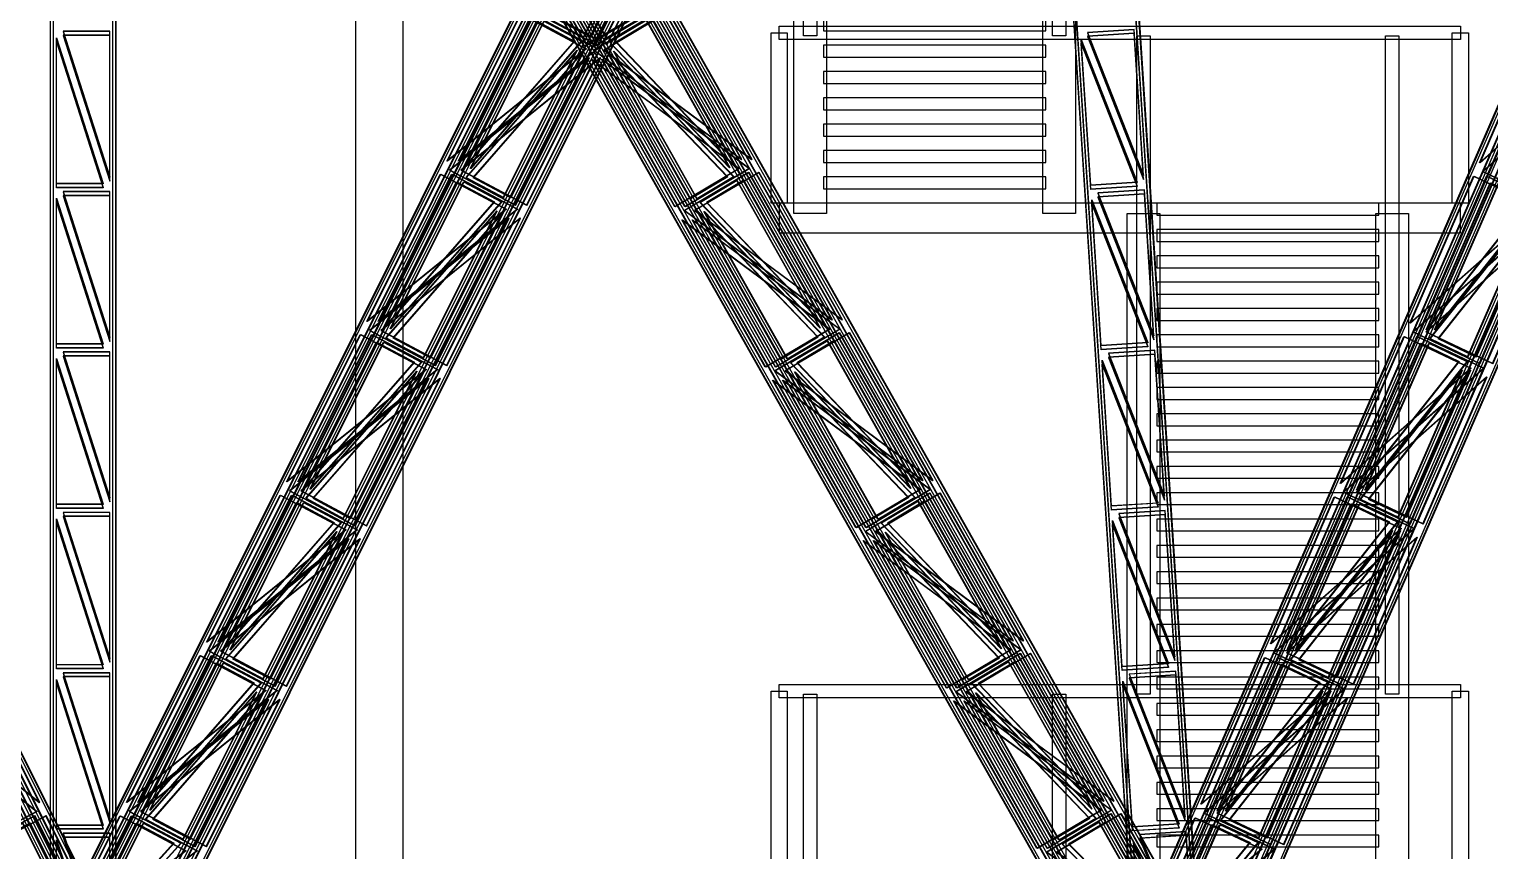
# Model space of a CAD drawing. Header units: millimetres. Extents: x -48000 to 1060615, y -2000 to 333000.
# Drawn here: x -364 to 9499, y 93951 to 99500 of the extents above; entities that cross this region are included whole.
import ezdxf

# ---------------------------------------------------------------- set-up
doc = ezdxf.new("R2010")
doc.units = ezdxf.units.MM
doc.layers.add('D-STR-CORE', color=7, linetype='Continuous', lineweight=25)
doc.layers.add('D-STR-STRC', color=7, linetype='Continuous', lineweight=25)

msp = doc.modelspace()

# ---------------------------------------------------------------- linework, layer by layer
at = {"layer": 'D-STR-CORE'}
for points in [[(1840, 18300), (2160, 18300), (2160, 224550), (1840, 224550)], [(1840, 18300), (2160, 18300), (2160, 224550), (1840, 224550)], [(4865, 99455), (4865, 103900.83), (4955, 103900.83), (4955, 99455)], [(6545, 99455), (6545, 103900.83), (6635, 103900.83), (6635, 99455)], [(4800, 98255), (4800, 102700.83), (5020, 102700.83), (5020, 98255)], [(6480, 98255), (6480, 102700.83), (6700, 102700.83), (6700, 98255)], [(4700, 99520), (9300, 99520), (9300, 99430), (4700, 99430)], [(5000, 99489.83), (6500, 99489.83), (6500, 99569.83), (5000, 99569.83)], [(4645, 98325), (4645, 99475), (4755, 99475), (4755, 98325)], [(7115, 95009.17), (7115, 99455), (7205, 99455), (7205, 95009.17)], [(8795, 95009.17), (8795, 99455), (8885, 99455), (8885, 95009.17)], [(9245, 98325), (9245, 99475), (9355, 99475), (9355, 98325)], [(5000, 99312), (6500, 99312), (6500, 99392), (5000, 99392)], [(5000, 99134.17), (6500, 99134.17), (6500, 99214.17), (5000, 99214.17)], [(5000, 98956.33), (6500, 98956.33), (6500, 99036.33), (5000, 99036.33)], [(5000, 98778.5), (6500, 98778.5), (6500, 98858.5), (5000, 98858.5)], [(5000, 98600.67), (6500, 98600.67), (6500, 98680.67), (5000, 98680.67)], [(5000, 98422.83), (6500, 98422.83), (6500, 98502.83), (5000, 98502.83)], [(4700, 98125), (9300, 98125), (9300, 98325), (4700, 98325)], [(7050, 93809.17), (7050, 98255), (7270, 98255), (7270, 93809.17)], [(7250, 98245), (8750, 98245), (8750, 98325), (7250, 98325)], [(8730, 93809.17), (8730, 98255), (8950, 98255), (8950, 93809.17)], [(7250, 98067.17), (8750, 98067.17), (8750, 98147.17), (7250, 98147.17)], [(7250, 97889.33), (8750, 97889.33), (8750, 97969.33), (7250, 97969.33)], [(7250, 97711.5), (8750, 97711.5), (8750, 97791.5), (7250, 97791.5)], [(7250, 97533.67), (8750, 97533.67), (8750, 97613.67), (7250, 97613.67)], [(7250, 97355.83), (8750, 97355.83), (8750, 97435.83), (7250, 97435.83)], [(7250, 97178), (8750, 97178), (8750, 97258), (7250, 97258)], [(7250, 97000.17), (8750, 97000.17), (8750, 97080.17), (7250, 97080.17)], [(7250, 96822.33), (8750, 96822.33), (8750, 96902.33), (7250, 96902.33)], [(7250, 96644.5), (8750, 96644.5), (8750, 96724.5), (7250, 96724.5)], [(7250, 96466.67), (8750, 96466.67), (8750, 96546.67), (7250, 96546.67)], [(7250, 96288.83), (8750, 96288.83), (8750, 96368.83), (7250, 96368.83)], [(7250, 96111), (8750, 96111), (8750, 96191), (7250, 96191)], [(7250, 95933.17), (8750, 95933.17), (8750, 96013.17), (7250, 96013.17)], [(7250, 95755.33), (8750, 95755.33), (8750, 95835.33), (7250, 95835.33)], [(7250, 95577.5), (8750, 95577.5), (8750, 95657.5), (7250, 95657.5)], [(7250, 95399.67), (8750, 95399.67), (8750, 95479.67), (7250, 95479.67)], [(7250, 95221.83), (8750, 95221.83), (8750, 95301.83), (7250, 95301.83)], [(7250, 95044), (8750, 95044), (8750, 95124), (7250, 95124)], [(4645, 93879.17), (4645, 95029.17), (4755, 95029.17), (4755, 93879.17)], [(4700, 95074.17), (9300, 95074.17), (9300, 94984.17), (4700, 94984.17)], [(4865, 90563.33), (4865, 95009.17), (4955, 95009.17), (4955, 90563.33)], [(6545, 90563.33), (6545, 95009.17), (6635, 95009.17), (6635, 90563.33)], [(9245, 93879.17), (9245, 95029.17), (9355, 95029.17), (9355, 93879.17)], [(7250, 94866.17), (8750, 94866.17), (8750, 94946.17), (7250, 94946.17)], [(7250, 94688.33), (8750, 94688.33), (8750, 94768.33), (7250, 94768.33)], [(7250, 94510.5), (8750, 94510.5), (8750, 94590.5), (7250, 94590.5)], [(7250, 94332.67), (8750, 94332.67), (8750, 94412.67), (7250, 94412.67)], [(7250, 94154.83), (8750, 94154.83), (8750, 94234.83), (7250, 94234.83)], [(7250, 93977), (8750, 93977), (8750, 94057), (7250, 94057)]]:
    msp.add_lwpolyline(points, close=True, dxfattribs=at)
at = {"layer": 'D-STR-STRC'}
for points in [[(234.84, 93146.75), (-315.52, 92853.25), (-6807.48, 105853.25), (-6257.12, 106146.75)], [(238.87, 93146.75), (-311.49, 92853.25), (-6803.45, 105853.25), (-6253.09, 106146.75)], [(311.49, 93146.75), (-238.87, 92853.25), (-6730.84, 105853.25), (-6180.48, 106146.75)], [(315.52, 93146.75), (-234.84, 92853.25), (-6726.8, 105853.25), (-6176.44, 106146.75)], [(-315.52, 93146.75), (234.84, 92853.25), (6726.8, 105853.25), (6176.44, 106146.75)], [(-311.49, 93146.75), (238.87, 92853.25), (6730.84, 105853.25), (6180.48, 106146.75)], [(7571.56, 93160.39), (7031.91, 92839.61), (-305.77, 105839.61), (233.89, 106160.39)], [(7575.15, 93160.39), (7035.5, 92839.61), (-302.17, 105839.61), (237.48, 106160.39)], [(-238.87, 93146.75), (311.49, 92853.25), (6803.45, 105853.25), (6253.09, 106146.75)], [(7639.85, 93160.39), (7100.19, 92839.61), (-237.48, 105839.61), (302.17, 106160.39)], [(-234.84, 93146.75), (315.52, 92853.25), (6807.48, 105853.25), (6257.12, 106146.75)], [(7643.44, 93160.39), (7103.79, 92839.61), (-233.89, 105839.61), (305.77, 106160.39)], [(7012.57, 93132.14), (7570.95, 92867.86), (13217.2, 105867.86), (12658.82, 106132.14)], [(7017.17, 93132.14), (7575.54, 92867.86), (13221.79, 105867.86), (12663.42, 106132.14)], [(7099.81, 93132.14), (7658.18, 92867.86), (13304.43, 105867.86), (12746.06, 106132.14)], [(7104.4, 93132.14), (7662.77, 92867.86), (13309.02, 105867.86), (12750.65, 106132.14)], [(154.11, 93096.3), (-207.06, 92903.7), (-6699.02, 105903.7), (-6337.85, 106096.3)], [(158.15, 93096.3), (-203.03, 92903.7), (-6694.99, 105903.7), (-6333.81, 106096.3)], [(203.03, 93096.3), (-158.15, 92903.7), (-6650.11, 105903.7), (-6288.94, 106096.3)], [(207.06, 93096.3), (-154.11, 92903.7), (-6646.08, 105903.7), (-6284.9, 106096.3)], [(-207.06, 93096.3), (154.11, 92903.7), (6646.08, 105903.7), (6284.9, 106096.3)], [(-203.03, 93096.3), (158.15, 92903.7), (6650.11, 105903.7), (6288.94, 106096.3)], [(7491.16, 93105.26), (7137.02, 92894.74), (-200.66, 105894.74), (153.49, 106105.26)], [(7494.76, 93105.26), (7140.61, 92894.74), (-197.06, 105894.74), (157.08, 106105.26)], [(-158.15, 93096.3), (203.03, 92903.7), (6694.99, 105903.7), (6333.81, 106096.3)], [(7534.74, 93105.26), (7180.59, 92894.74), (-157.08, 105894.74), (197.06, 106105.26)], [(-154.11, 93096.3), (207.06, 92903.7), (6699.02, 105903.7), (6337.85, 106096.3)], [(7538.33, 93105.26), (7184.19, 92894.74), (-153.49, 105894.74), (200.66, 106105.26)], [(7557.22, 93028.24), (7118.13, 93000.15), (6272.42, 106000.15), (6711.51, 106028.24)], [(7557.22, 93028.24), (7118.13, 93000.15), (6272.42, 106000.15), (6711.51, 106028.24)], [(7124.33, 93086.72), (7490.76, 92913.28), (13137.01, 105913.28), (12770.58, 106086.72)], [(7128.92, 93086.72), (7495.35, 92913.28), (13141.6, 105913.28), (12775.17, 106086.72)], [(7180, 93086.72), (7546.43, 92913.28), (13192.68, 105913.28), (12826.25, 106086.72)], [(7184.59, 93086.72), (7551.02, 92913.28), (13197.27, 105913.28), (12830.84, 106086.72)], [(220, 93014.19), (-220, 93014.19), (-220, 106014.19), (220, 106014.19)], [(220, 93014.19), (-220, 93014.19), (-220, 106014.19), (220, 106014.19)], [(220, 93012.13), (-220, 93012.13), (-220, 106012.13), (220, 106012.13)], [(220, 93012.13), (-220, 93012.13), (-220, 106012.13), (220, 106012.13)], [(220, 92987.87), (-220, 92987.87), (-220, 105987.87), (220, 105987.87)], [(220, 92987.87), (-220, 92987.87), (-220, 105987.87), (220, 105987.87)], [(220, 92985.81), (-220, 92985.81), (-220, 105985.81), (220, 105985.81)], [(220, 92985.81), (-220, 92985.81), (-220, 105985.81), (220, 105985.81)], [(7557.22, 93026.17), (7118.13, 92998.08), (6272.42, 105998.08), (6711.51, 106026.17)], [(7557.22, 93026.17), (7118.13, 92998.08), (6272.42, 105998.08), (6711.51, 106026.17)], [(7557.22, 93001.92), (7118.13, 92973.83), (6272.42, 105973.83), (6711.51, 106001.92)], [(7557.22, 93001.92), (7118.13, 92973.83), (6272.42, 105973.83), (6711.51, 106001.92)], [(7557.22, 92999.85), (7118.13, 92971.76), (6272.42, 105971.76), (6711.51, 105999.85)], [(7557.22, 92999.85), (7118.13, 92971.76), (6272.42, 105971.76), (6711.51, 105999.85)], [(3737.22, 99586.45), (3488.48, 99438.59), (2925.84, 100435.39)], [(3740.82, 99586.45), (3492.07, 99438.59), (2929.44, 100435.39)], [(3780.8, 99586.45), (3532.05, 99438.59), (2969.42, 100435.39)], [(3784.39, 99586.45), (3535.65, 99438.59), (2973.01, 100435.39)], [(3124.22, 99581.76), (3377.9, 99446.48), (3874.52, 100440.95)], [(3128.25, 99581.76), (3381.94, 99446.48), (3878.56, 100440.95)], [(3173.13, 99581.76), (3426.81, 99446.48), (3923.43, 100440.95)], [(3177.17, 99581.76), (3430.85, 99446.48), (3927.47, 100440.95)], [(3817.62, 99641.58), (3383.37, 99383.45), (2820.74, 100380.25)], [(3821.21, 99641.58), (3386.96, 99383.45), (2824.33, 100380.25)], [(3885.9, 99641.58), (3451.65, 99383.45), (2889.02, 100380.25)], [(3889.5, 99641.58), (3455.25, 99383.45), (2892.62, 100380.25)], [(3015.76, 99632.21), (3458.63, 99396.03), (3955.25, 100390.5)], [(3019.79, 99632.21), (3462.66, 99396.03), (3959.28, 100390.5)], [(3092.4, 99632.21), (3535.27, 99396.03), (4031.89, 100390.5)], [(3096.44, 99632.21), (3539.31, 99396.03), (4035.93, 100390.5)], [(4445.06, 98619.75), (3882.43, 99616.55), (3448.18, 99358.42)], [(4448.65, 98619.75), (3886.02, 99616.55), (3451.77, 99358.42)], [(4513.34, 98619.75), (3950.71, 99616.55), (3516.46, 99358.42)], [(4516.94, 98619.75), (3954.31, 99616.55), (3520.06, 99358.42)], [(2456.03, 98609.5), (2952.65, 99603.97), (3395.52, 99367.79)], [(2460.07, 98609.5), (2956.69, 99603.97), (3399.56, 99367.79)], [(2532.68, 98609.5), (3029.3, 99603.97), (3472.17, 99367.79)], [(2536.71, 98609.5), (3033.33, 99603.97), (3476.2, 99367.79)], [(2564.5, 98559.05), (3061.11, 99553.52), (3314.8, 99418.24)], [(2568.53, 98559.05), (3065.15, 99553.52), (3318.83, 99418.24)], [(2613.41, 98559.05), (3110.03, 99553.52), (3363.71, 99418.24)], [(2617.44, 98559.05), (3114.06, 99553.52), (3367.74, 99418.24)], [(4364.66, 98564.61), (3802.03, 99561.41), (3553.28, 99413.55)], [(4368.25, 98564.61), (3805.62, 99561.41), (3556.88, 99413.55)], [(4408.24, 98564.61), (3845.6, 99561.41), (3596.86, 99413.55)], [(4411.83, 98564.61), (3849.2, 99561.41), (3600.45, 99413.55)], [(9428.76, 98598.32), (9859.72, 99590.58), (10309.03, 99377.91)], [(9433.35, 98598.32), (9864.31, 99590.58), (10313.63, 99377.91)], [(135, 98458.13), (-180, 98458.13), (-180, 99442.3)], [(135, 98458.13), (-180, 98458.13), (-180, 99442.3)], [(135, 98456.06), (-180, 98456.06), (-180, 99440.23)], [(135, 98456.06), (-180, 98456.06), (-180, 99440.23)], [(180, 98502.75), (180, 99486.92), (-135, 99486.92)], [(180, 98502.75), (180, 99486.92), (-135, 99486.92)], [(180, 98500.69), (180, 99484.86), (-135, 99484.86)], [(180, 98500.69), (180, 99484.86), (-135, 99484.86)], [(180, 98476.43), (180, 99460.6), (-135, 99460.6)], [(180, 98476.43), (180, 99460.6), (-135, 99460.6)], [(180, 98474.37), (180, 99458.54), (-135, 99458.54)], [(180, 98474.37), (180, 99458.54), (-135, 99458.54)], [(7118.24, 98466.69), (6803.9, 98446.58), (6739.86, 99430.96)], [(7118.24, 98466.69), (6803.9, 98446.58), (6739.86, 99430.96)], [(7118.24, 98464.63), (6803.9, 98444.52), (6739.86, 99428.89)], [(7118.24, 98464.63), (6803.9, 98444.52), (6739.86, 99428.89)], [(7160.25, 98514.1), (7096.22, 99498.47), (6781.87, 99478.36)], [(7160.25, 98514.1), (7096.22, 99498.47), (6781.87, 99478.36)], [(7160.25, 98512.03), (7096.22, 99496.41), (6781.87, 99476.3)], [(7160.25, 98512.03), (7096.22, 99496.41), (6781.87, 99476.3)], [(7160.25, 98487.77), (7096.22, 99472.15), (6781.87, 99452.04)], [(7160.25, 98487.77), (7096.22, 99472.15), (6781.87, 99452.04)], [(7160.25, 98485.71), (7096.22, 99470.09), (6781.87, 99449.98)], [(7160.25, 98485.71), (7096.22, 99470.09), (6781.87, 99449.98)], [(135, 98431.81), (-180, 98431.81), (-180, 99415.98)], [(135, 98431.81), (-180, 98431.81), (-180, 99415.98)], [(135, 98429.74), (-180, 98429.74), (-180, 99413.91)], [(135, 98429.74), (-180, 98429.74), (-180, 99413.91)], [(2583.22, 98498.43), (2836.9, 98363.14), (3333.52, 99357.61)], [(2587.26, 98498.43), (2840.94, 98363.14), (3337.56, 99357.61)], [(2632.13, 98498.43), (2885.82, 98363.14), (3382.44, 99357.61)], [(2636.17, 98498.43), (2889.85, 98363.14), (3386.47, 99357.61)], [(4348.69, 98503.12), (4099.95, 98355.25), (3537.32, 99352.06)], [(4352.29, 98503.12), (4103.54, 98355.25), (3540.91, 99352.06)], [(4392.27, 98503.12), (4143.53, 98355.25), (3580.89, 99352.06)], [(4395.86, 98503.12), (4147.12, 98355.25), (3584.49, 99352.06)], [(7118.24, 98440.37), (6803.9, 98420.26), (6739.86, 99404.64)], [(7118.24, 98440.37), (6803.9, 98420.26), (6739.86, 99404.64)], [(7118.24, 98438.31), (6803.9, 98418.2), (6739.86, 99402.57)], [(7118.24, 98438.31), (6803.9, 98418.2), (6739.86, 99402.57)], [(2474.76, 98548.87), (2917.63, 98312.7), (3414.25, 99307.17)], [(2478.8, 98548.87), (2921.67, 98312.7), (3418.28, 99307.17)], [(2551.41, 98548.87), (2994.28, 98312.7), (3490.9, 99307.17)], [(2555.44, 98548.87), (2998.31, 98312.7), (3494.93, 99307.17)], [(4429.09, 98558.25), (3994.84, 98300.12), (3432.21, 99296.92)], [(4432.69, 98558.25), (3998.44, 98300.12), (3435.8, 99296.92)], [(4497.38, 98558.25), (4063.13, 98300.12), (3500.5, 99296.92)], [(4500.97, 98558.25), (4066.72, 98300.12), (3504.09, 99296.92)], [(9450.22, 98538.75), (9899.53, 98326.09), (10330.49, 99318.35)], [(9454.81, 98538.75), (9904.12, 98326.09), (10335.09, 99318.35)], [(5056.53, 97536.41), (4493.9, 98533.21), (4059.65, 98275.08)], [(5060.12, 97536.41), (4497.49, 98533.21), (4063.24, 98275.08)], [(5124.82, 97536.41), (4562.18, 98533.21), (4127.93, 98275.08)], [(5128.41, 97536.41), (4565.78, 98533.21), (4131.53, 98275.08)], [(1915.04, 97526.17), (2411.66, 98520.63), (2854.53, 98284.46)], [(1919.07, 97526.17), (2415.69, 98520.63), (2858.56, 98284.46)], [(1991.68, 97526.17), (2488.3, 98520.63), (2931.17, 98284.46)], [(1995.72, 97526.17), (2492.34, 98520.63), (2935.21, 98284.46)], [(2023.5, 97475.72), (2520.12, 98470.19), (2773.8, 98334.91)], [(2027.53, 97475.72), (2524.15, 98470.19), (2777.83, 98334.91)], [(2072.41, 97475.72), (2569.03, 98470.19), (2822.71, 98334.91)], [(2076.44, 97475.72), (2573.06, 98470.19), (2826.75, 98334.91)], [(4976.13, 97481.28), (4413.5, 98478.08), (4164.76, 98330.22)], [(4979.73, 97481.28), (4417.09, 98478.08), (4168.35, 98330.22)], [(5019.71, 97481.28), (4457.08, 98478.08), (4208.33, 98330.22)], [(5023.3, 97481.28), (4460.67, 98478.08), (4211.93, 98330.22)], [(8958.23, 97514.99), (9389.2, 98507.24), (9838.51, 98294.58)], [(8962.83, 97514.99), (9393.79, 98507.24), (9843.1, 98294.58)], [(9045.47, 97514.99), (9476.44, 98507.24), (9925.75, 98294.58)], [(9050.06, 97514.99), (9481.03, 98507.24), (9930.34, 98294.58)], [(9069.99, 97469.56), (9500.95, 98461.82), (9758.33, 98340)], [(9074.58, 97469.56), (9505.54, 98461.82), (9762.92, 98340)], [(9125.66, 97469.56), (9556.62, 98461.82), (9814, 98340)], [(9130.25, 97469.56), (9561.21, 98461.82), (9818.59, 98340)], [(135, 97374.8), (-180, 97374.8), (-180, 98358.97)], [(135, 97374.8), (-180, 97374.8), (-180, 98358.97)], [(135, 97372.73), (-180, 97372.73), (-180, 98356.9)], [(135, 97372.73), (-180, 97372.73), (-180, 98356.9)], [(180, 97419.42), (180, 98403.59), (-135, 98403.59)], [(180, 97419.42), (180, 98403.59), (-135, 98403.59)], [(180, 97417.36), (180, 98401.52), (-135, 98401.52)], [(180, 97417.36), (180, 98401.52), (-135, 98401.52)], [(180, 97393.1), (180, 98377.27), (-135, 98377.27)], [(180, 97393.1), (180, 98377.27), (-135, 98377.27)], [(180, 97391.03), (180, 98375.2), (-135, 98375.2)], [(180, 97391.03), (180, 98375.2), (-135, 98375.2)], [(7188.72, 97383.36), (6874.37, 97363.25), (6810.34, 98347.62)], [(7188.72, 97383.36), (6874.37, 97363.25), (6810.34, 98347.62)], [(7188.72, 97381.29), (6874.37, 97361.18), (6810.34, 98345.56)], [(7188.72, 97381.29), (6874.37, 97361.18), (6810.34, 98345.56)], [(7230.73, 97430.76), (7166.69, 98415.14), (6852.34, 98395.03)], [(7230.73, 97430.76), (7166.69, 98415.14), (6852.34, 98395.03)], [(7230.73, 97428.7), (7166.69, 98413.07), (6852.34, 98392.96)], [(7230.73, 97428.7), (7166.69, 98413.07), (6852.34, 98392.96)], [(7230.73, 97404.44), (7166.69, 98388.82), (6852.34, 98368.71)], [(7230.73, 97404.44), (7166.69, 98388.82), (6852.34, 98368.71)], [(7230.73, 97402.38), (7166.69, 98386.75), (6852.34, 98366.64)], [(7230.73, 97402.38), (7166.69, 98386.75), (6852.34, 98366.64)], [(135, 97348.48), (-180, 97348.48), (-180, 98332.64)], [(135, 97348.48), (-180, 97348.48), (-180, 98332.64)], [(135, 97346.41), (-180, 97346.41), (-180, 98330.58)], [(135, 97346.41), (-180, 97346.41), (-180, 98330.58)], [(2042.23, 97415.09), (2295.91, 97279.81), (2792.53, 98274.28)], [(2046.26, 97415.09), (2299.94, 97279.81), (2796.56, 98274.28)], [(2091.14, 97415.09), (2344.82, 97279.81), (2841.44, 98274.28)], [(2095.17, 97415.09), (2348.85, 97279.81), (2845.47, 98274.28)], [(4960.17, 97419.78), (4711.42, 97271.92), (4148.79, 98268.72)], [(4963.76, 97419.78), (4715.02, 97271.92), (4152.38, 98268.72)], [(5003.74, 97419.78), (4755, 97271.92), (4192.37, 98268.72)], [(5007.34, 97419.78), (4758.59, 97271.92), (4195.96, 98268.72)], [(7188.72, 97357.04), (6874.37, 97336.93), (6810.34, 98321.3)], [(7188.72, 97357.04), (6874.37, 97336.93), (6810.34, 98321.3)], [(7188.72, 97354.97), (6874.37, 97334.86), (6810.34, 98319.24)], [(7188.72, 97354.97), (6874.37, 97334.86), (6810.34, 98319.24)], [(8979.69, 97455.42), (9429.01, 97242.76), (9859.97, 98235.01)], [(8984.29, 97455.42), (9433.6, 97242.76), (9864.56, 98235.01)], [(9066.93, 97455.42), (9516.25, 97242.76), (9947.21, 98235.01)], [(9071.52, 97455.42), (9520.84, 97242.76), (9951.8, 98235.01)], [(9091.45, 97410), (9348.82, 97288.18), (9779.79, 98280.44)], [(9096.04, 97410), (9353.41, 97288.18), (9784.38, 98280.44)], [(9147.12, 97410), (9404.49, 97288.18), (9835.46, 98280.44)], [(9151.71, 97410), (9409.08, 97288.18), (9840.05, 98280.44)], [(1933.77, 97465.54), (2376.63, 97229.37), (2873.25, 98223.83)], [(1937.8, 97465.54), (2380.67, 97229.37), (2877.29, 98223.83)], [(2010.41, 97465.54), (2453.28, 97229.37), (2949.9, 98223.83)], [(2014.45, 97465.54), (2457.31, 97229.37), (2953.93, 98223.83)], [(5040.57, 97474.92), (4606.31, 97216.79), (4043.68, 98213.59)], [(5044.16, 97474.92), (4609.91, 97216.79), (4047.28, 98213.59)], [(5108.85, 97474.92), (4674.6, 97216.79), (4111.97, 98213.59)], [(5112.44, 97474.92), (4678.19, 97216.79), (4115.56, 98213.59)], [(5668, 96453.08), (5105.37, 97449.88), (4671.12, 97191.75)], [(5671.6, 96453.08), (5108.97, 97449.88), (4674.72, 97191.75)], [(5736.29, 96453.08), (5173.66, 97449.88), (4739.41, 97191.75)], [(5739.88, 96453.08), (5177.25, 97449.88), (4743, 97191.75)], [(1374.04, 96442.83), (1870.66, 97437.3), (2313.53, 97201.13)], [(1378.08, 96442.83), (1874.69, 97437.3), (2317.56, 97201.13)], [(1450.69, 96442.83), (1947.31, 97437.3), (2390.18, 97201.13)], [(1454.72, 96442.83), (1951.34, 97437.3), (2394.21, 97201.13)], [(1482.5, 96392.39), (1979.12, 97386.86), (2232.8, 97251.57)], [(1486.54, 96392.39), (1983.15, 97386.86), (2236.84, 97251.57)], [(1531.41, 96392.39), (2028.03, 97386.86), (2281.72, 97251.57)], [(1535.45, 96392.39), (2032.07, 97386.86), (2285.75, 97251.57)], [(5587.61, 96397.94), (5024.97, 97394.75), (4776.23, 97246.88)], [(5591.2, 96397.94), (5028.57, 97394.75), (4779.82, 97246.88)], [(5631.18, 96397.94), (5068.55, 97394.75), (4819.81, 97246.88)], [(5634.78, 96397.94), (5072.14, 97394.75), (4823.4, 97246.88)], [(8487.71, 96431.65), (8918.68, 97423.91), (9367.99, 97211.25)], [(8492.31, 96431.65), (8923.27, 97423.91), (9372.58, 97211.25)], [(8574.95, 96431.65), (9005.92, 97423.91), (9455.23, 97211.25)], [(8579.54, 96431.65), (9010.51, 97423.91), (9459.82, 97211.25)], [(8599.47, 96386.23), (9030.43, 97378.49), (9287.81, 97256.67)], [(8604.06, 96386.23), (9035.02, 97378.49), (9292.4, 97256.67)], [(8655.14, 96386.23), (9086.1, 97378.49), (9343.48, 97256.67)], [(8659.73, 96386.23), (9090.69, 97378.49), (9348.07, 97256.67)], [(135, 96291.46), (-180, 96291.46), (-180, 97275.63)], [(135, 96291.46), (-180, 96291.46), (-180, 97275.63)], [(135, 96289.4), (-180, 96289.4), (-180, 97273.57)], [(135, 96289.4), (-180, 96289.4), (-180, 97273.57)], [(135, 96265.14), (-180, 96265.14), (-180, 97249.31)], [(135, 96265.14), (-180, 96265.14), (-180, 97249.31)], [(180, 96336.09), (180, 97320.26), (-135, 97320.26)], [(180, 96336.09), (180, 97320.26), (-135, 97320.26)], [(180, 96334.02), (180, 97318.19), (-135, 97318.19)], [(180, 96334.02), (180, 97318.19), (-135, 97318.19)], [(180, 96309.77), (180, 97293.94), (-135, 97293.94)], [(180, 96309.77), (180, 97293.94), (-135, 97293.94)], [(180, 96307.7), (180, 97291.87), (-135, 97291.87)], [(180, 96307.7), (180, 97291.87), (-135, 97291.87)], [(7259.2, 96300.02), (6944.85, 96279.91), (6880.81, 97264.29)], [(7259.2, 96300.02), (6944.85, 96279.91), (6880.81, 97264.29)], [(7259.2, 96297.96), (6944.85, 96277.85), (6880.81, 97262.23)], [(7259.2, 96297.96), (6944.85, 96277.85), (6880.81, 97262.23)], [(7301.21, 96347.43), (7237.17, 97331.8), (6922.82, 97311.69)], [(7301.21, 96347.43), (7237.17, 97331.8), (6922.82, 97311.69)], [(7301.21, 96345.36), (7237.17, 97329.74), (6922.82, 97309.63)], [(7301.21, 96345.36), (7237.17, 97329.74), (6922.82, 97309.63)], [(7301.21, 96321.11), (7237.17, 97305.48), (6922.82, 97285.37)], [(7301.21, 96321.11), (7237.17, 97305.48), (6922.82, 97285.37)], [(7301.21, 96319.04), (7237.17, 97303.42), (6922.82, 97283.31)], [(7301.21, 96319.04), (7237.17, 97303.42), (6922.82, 97283.31)], [(135, 96263.08), (-180, 96263.08), (-180, 97247.25)], [(135, 96263.08), (-180, 96263.08), (-180, 97247.25)], [(1501.23, 96331.76), (1754.91, 96196.48), (2251.53, 97190.95)], [(1505.26, 96331.76), (1758.95, 96196.48), (2255.56, 97190.95)], [(1550.14, 96331.76), (1803.82, 96196.48), (2300.44, 97190.95)], [(1554.17, 96331.76), (1807.86, 96196.48), (2304.48, 97190.95)], [(5571.64, 96336.45), (5322.89, 96188.59), (4760.26, 97185.39)], [(5575.23, 96336.45), (5326.49, 96188.59), (4763.86, 97185.39)], [(5615.22, 96336.45), (5366.47, 96188.59), (4803.84, 97185.39)], [(5618.81, 96336.45), (5370.06, 96188.59), (4807.43, 97185.39)], [(7259.2, 96273.7), (6944.85, 96253.59), (6880.81, 97237.97)], [(7259.2, 96273.7), (6944.85, 96253.59), (6880.81, 97237.97)], [(7259.2, 96271.64), (6944.85, 96251.53), (6880.81, 97235.9)], [(7259.2, 96271.64), (6944.85, 96251.53), (6880.81, 97235.9)], [(8509.17, 96372.09), (8958.49, 96159.42), (9389.45, 97151.68)], [(8513.77, 96372.09), (8963.08, 96159.42), (9394.04, 97151.68)], [(8596.41, 96372.09), (9045.73, 96159.42), (9476.69, 97151.68)], [(8601, 96372.09), (9050.32, 96159.42), (9481.28, 97151.68)], [(8620.93, 96326.66), (8878.3, 96204.85), (9309.26, 97197.1)], [(8625.52, 96326.66), (8882.89, 96204.85), (9313.86, 97197.1)], [(8676.6, 96326.66), (8933.97, 96204.85), (9364.94, 97197.1)], [(8681.19, 96326.66), (8938.56, 96204.85), (9369.53, 97197.1)], [(1392.77, 96382.21), (1835.64, 96146.03), (2332.26, 97140.5)], [(1396.8, 96382.21), (1839.67, 96146.03), (2336.29, 97140.5)], [(1469.41, 96382.21), (1912.28, 96146.03), (2408.9, 97140.5)], [(1473.45, 96382.21), (1916.32, 96146.03), (2412.94, 97140.5)], [(5652.04, 96391.58), (5217.79, 96133.45), (4655.16, 97130.25)], [(5655.63, 96391.58), (5221.38, 96133.45), (4658.75, 97130.25)], [(5720.32, 96391.58), (5286.07, 96133.45), (4723.44, 97130.25)], [(5723.92, 96391.58), (5289.67, 96133.45), (4727.04, 97130.25)], [(6279.48, 95369.75), (5716.85, 96366.55), (5282.59, 96108.42)], [(6283.07, 95369.75), (5720.44, 96366.55), (5286.19, 96108.42)], [(6347.76, 95369.75), (5785.13, 96366.55), (5350.88, 96108.42)], [(6351.36, 95369.75), (5788.72, 96366.55), (5354.47, 96108.42)], [(833.04, 95359.5), (1329.66, 96353.97), (1772.53, 96117.79)], [(837.08, 95359.5), (1333.7, 96353.97), (1776.57, 96117.79)], [(909.69, 95359.5), (1406.31, 96353.97), (1849.18, 96117.79)], [(913.72, 95359.5), (1410.34, 96353.97), (1853.21, 96117.79)], [(941.5, 95309.05), (1438.12, 96303.52), (1691.81, 96168.24)], [(945.54, 95309.05), (1442.16, 96303.52), (1695.84, 96168.24)], [(990.42, 95309.05), (1487.04, 96303.52), (1740.72, 96168.24)], [(994.45, 95309.05), (1491.07, 96303.52), (1744.75, 96168.24)], [(6199.08, 95314.61), (5636.45, 96311.41), (5387.7, 96163.55)], [(6202.67, 95314.61), (5640.04, 96311.41), (5391.3, 96163.55)], [(6242.65, 95314.61), (5680.02, 96311.41), (5431.28, 96163.55)], [(6246.25, 95314.61), (5683.62, 96311.41), (5434.87, 96163.55)], [(8017.19, 95348.32), (8448.16, 96340.58), (8897.47, 96127.91)], [(8021.78, 95348.32), (8452.75, 96340.58), (8902.06, 96127.91)], [(8104.43, 95348.32), (8535.39, 96340.58), (8984.71, 96127.91)], [(8109.02, 95348.32), (8539.99, 96340.58), (8989.3, 96127.91)], [(8128.95, 95302.9), (8559.91, 96295.15), (8817.28, 96173.34)], [(8133.54, 95302.9), (8564.5, 96295.15), (8821.88, 96173.34)], [(8184.62, 95302.9), (8615.58, 96295.15), (8872.96, 96173.34)], [(8189.21, 95302.9), (8620.17, 96295.15), (8877.55, 96173.34)], [(135, 95208.13), (-180, 95208.13), (-180, 96192.3)], [(135, 95208.13), (-180, 95208.13), (-180, 96192.3)], [(135, 95206.06), (-180, 95206.06), (-180, 96190.23)], [(135, 95206.06), (-180, 95206.06), (-180, 96190.23)], [(135, 95181.81), (-180, 95181.81), (-180, 96165.98)], [(135, 95181.81), (-180, 95181.81), (-180, 96165.98)], [(135, 95179.74), (-180, 95179.74), (-180, 96163.91)], [(135, 95179.74), (-180, 95179.74), (-180, 96163.91)], [(180, 95252.75), (180, 96236.92), (-135, 96236.92)], [(180, 95252.75), (180, 96236.92), (-135, 96236.92)], [(180, 95250.69), (180, 96234.86), (-135, 96234.86)], [(180, 95250.69), (180, 96234.86), (-135, 96234.86)], [(180, 95226.43), (180, 96210.6), (-135, 96210.6)], [(180, 95226.43), (180, 96210.6), (-135, 96210.6)], [(180, 95224.37), (180, 96208.54), (-135, 96208.54)], [(180, 95224.37), (180, 96208.54), (-135, 96208.54)], [(7329.67, 95216.69), (7015.33, 95196.58), (6951.29, 96180.96)], [(7329.67, 95216.69), (7015.33, 95196.58), (6951.29, 96180.96)], [(7329.67, 95214.63), (7015.33, 95194.52), (6951.29, 96178.89)], [(7329.67, 95214.63), (7015.33, 95194.52), (6951.29, 96178.89)], [(7371.68, 95264.1), (7307.64, 96248.47), (6993.3, 96228.36)], [(7371.68, 95264.1), (7307.64, 96248.47), (6993.3, 96228.36)], [(7371.68, 95262.03), (7307.64, 96246.41), (6993.3, 96226.3)], [(7371.68, 95262.03), (7307.64, 96246.41), (6993.3, 96226.3)], [(7371.68, 95237.77), (7307.64, 96222.15), (6993.3, 96202.04)], [(7371.68, 95237.77), (7307.64, 96222.15), (6993.3, 96202.04)], [(7371.68, 95235.71), (7307.64, 96220.09), (6993.3, 96199.98)], [(7371.68, 95235.71), (7307.64, 96220.09), (6993.3, 96199.98)], [(960.23, 95248.43), (1213.91, 95113.14), (1710.53, 96107.61)], [(964.27, 95248.43), (1217.95, 95113.14), (1714.57, 96107.61)], [(1009.14, 95248.43), (1262.83, 95113.14), (1759.45, 96107.61)], [(1013.18, 95248.43), (1266.86, 95113.14), (1763.48, 96107.61)], [(6183.11, 95253.12), (5934.37, 95105.25), (5371.74, 96102.06)], [(6186.71, 95253.12), (5937.96, 95105.25), (5375.33, 96102.06)], [(6226.69, 95253.12), (5977.94, 95105.25), (5415.31, 96102.06)], [(6230.28, 95253.12), (5981.54, 95105.25), (5418.91, 96102.06)], [(7329.67, 95190.37), (7015.33, 95170.26), (6951.29, 96154.64)], [(7329.67, 95190.37), (7015.33, 95170.26), (6951.29, 96154.64)], [(7329.67, 95188.31), (7015.33, 95168.2), (6951.29, 96152.57)], [(7329.67, 95188.31), (7015.33, 95168.2), (6951.29, 96152.57)], [(8038.65, 95288.75), (8487.97, 95076.09), (8918.93, 96068.35)], [(8043.24, 95288.75), (8492.56, 95076.09), (8923.52, 96068.35)], [(8125.89, 95288.75), (8575.2, 95076.09), (9006.17, 96068.35)], [(8130.48, 95288.75), (8579.8, 95076.09), (9010.76, 96068.35)], [(8150.41, 95243.33), (8407.78, 95121.51), (8838.74, 96113.77)], [(8155, 95243.33), (8412.37, 95121.51), (8843.34, 96113.77)], [(8206.08, 95243.33), (8463.45, 95121.51), (8894.42, 96113.77)], [(8210.67, 95243.33), (8468.04, 95121.51), (8899.01, 96113.77)], [(851.77, 95298.87), (1294.64, 95062.7), (1791.26, 96057.17)], [(855.81, 95298.87), (1298.67, 95062.7), (1795.29, 96057.17)], [(928.42, 95298.87), (1371.29, 95062.7), (1867.91, 96057.17)], [(932.45, 95298.87), (1375.32, 95062.7), (1871.94, 96057.17)], [(6263.51, 95308.25), (5829.26, 95050.12), (5266.63, 96046.92)], [(6267.1, 95308.25), (5832.85, 95050.12), (5270.22, 96046.92)], [(6331.8, 95308.25), (5897.55, 95050.12), (5334.91, 96046.92)], [(6335.39, 95308.25), (5901.14, 95050.12), (5338.51, 96046.92)], [(6890.95, 94286.41), (6328.32, 95283.21), (5894.07, 95025.08)], [(6894.54, 94286.41), (6331.91, 95283.21), (5897.66, 95025.08)], [(6959.23, 94286.41), (6396.6, 95283.21), (5962.35, 95025.08)], [(6962.83, 94286.41), (6400.2, 95283.21), (5965.95, 95025.08)], [(-296.08, 94276.17), (-792.7, 95270.63), (-1235.57, 95034.46)], [(-292.05, 94276.17), (-788.67, 95270.63), (-1231.54, 95034.46)], [(292.05, 94276.17), (788.67, 95270.63), (1231.54, 95034.46)], [(296.08, 94276.17), (792.7, 95270.63), (1235.57, 95034.46)], [(368.69, 94276.17), (865.31, 95270.63), (1308.18, 95034.46)], [(372.73, 94276.17), (869.35, 95270.63), (1312.22, 95034.46)], [(400.51, 94225.72), (897.13, 95220.19), (1150.81, 95084.91)], [(404.54, 94225.72), (901.16, 95220.19), (1154.84, 95084.91)], [(449.42, 94225.72), (946.04, 95220.19), (1199.72, 95084.91)], [(453.45, 94225.72), (950.07, 95220.19), (1203.76, 95084.91)], [(6810.55, 94231.28), (6247.92, 95228.08), (5999.17, 95080.22)], [(6814.14, 94231.28), (6251.51, 95228.08), (6002.77, 95080.22)], [(6854.13, 94231.28), (6291.5, 95228.08), (6042.75, 95080.22)], [(6857.72, 94231.28), (6295.09, 95228.08), (6046.34, 95080.22)], [(7546.67, 94264.99), (7977.64, 95257.24), (8426.95, 95044.58)], [(7551.26, 94264.99), (7982.23, 95257.24), (8431.54, 95044.58)], [(7633.91, 94264.99), (8064.87, 95257.24), (8514.19, 95044.58)], [(7638.5, 94264.99), (8069.47, 95257.24), (8518.78, 95044.58)], [(7658.43, 94219.56), (8089.39, 95211.82), (8346.76, 95090)], [(7663.02, 94219.56), (8093.98, 95211.82), (8351.35, 95090)], [(7714.1, 94219.56), (8145.06, 95211.82), (8402.43, 95090)], [(7718.69, 94219.56), (8149.65, 95211.82), (8407.03, 95090)], [(135, 94124.8), (-180, 94124.8), (-180, 95108.97)], [(135, 94124.8), (-180, 94124.8), (-180, 95108.97)], [(135, 94122.73), (-180, 94122.73), (-180, 95106.9)], [(135, 94122.73), (-180, 94122.73), (-180, 95106.9)], [(135, 94098.48), (-180, 94098.48), (-180, 95082.64)], [(135, 94098.48), (-180, 94098.48), (-180, 95082.64)], [(135, 94096.41), (-180, 94096.41), (-180, 95080.58)], [(135, 94096.41), (-180, 94096.41), (-180, 95080.58)], [(180, 94169.42), (180, 95153.59), (-135, 95153.59)], [(180, 94169.42), (180, 95153.59), (-135, 95153.59)], [(180, 94167.36), (180, 95151.52), (-135, 95151.52)], [(180, 94167.36), (180, 95151.52), (-135, 95151.52)], [(180, 94143.1), (180, 95127.27), (-135, 95127.27)], [(180, 94143.1), (180, 95127.27), (-135, 95127.27)], [(180, 94141.03), (180, 95125.2), (-135, 95125.2)], [(180, 94141.03), (180, 95125.2), (-135, 95125.2)], [(7400.15, 94133.36), (7085.8, 94113.25), (7021.76, 95097.62)], [(7400.15, 94133.36), (7085.8, 94113.25), (7021.76, 95097.62)], [(7400.15, 94131.29), (7085.8, 94111.18), (7021.76, 95095.56)], [(7400.15, 94131.29), (7085.8, 94111.18), (7021.76, 95095.56)], [(7442.16, 94180.76), (7378.12, 95165.14), (7063.77, 95145.03)], [(7442.16, 94180.76), (7378.12, 95165.14), (7063.77, 95145.03)], [(7442.16, 94178.7), (7378.12, 95163.07), (7063.77, 95142.96)], [(7442.16, 94178.7), (7378.12, 95163.07), (7063.77, 95142.96)], [(7442.16, 94154.44), (7378.12, 95138.82), (7063.77, 95118.71)], [(7442.16, 94154.44), (7378.12, 95138.82), (7063.77, 95118.71)], [(7442.16, 94152.38), (7378.12, 95136.75), (7063.77, 95116.64)], [(7442.16, 94152.38), (7378.12, 95136.75), (7063.77, 95116.64)], [(419.24, 94165.09), (672.92, 94029.81), (1169.54, 95024.28)], [(423.27, 94165.09), (676.95, 94029.81), (1173.57, 95024.28)], [(468.15, 94165.09), (721.83, 94029.81), (1218.45, 95024.28)], [(472.18, 94165.09), (725.86, 94029.81), (1222.48, 95024.28)], [(6794.59, 94169.78), (6545.84, 94021.92), (5983.21, 95018.72)], [(6798.18, 94169.78), (6549.43, 94021.92), (5986.8, 95018.72)], [(6838.16, 94169.78), (6589.42, 94021.92), (6026.79, 95018.72)], [(6841.76, 94169.78), (6593.01, 94021.92), (6030.38, 95018.72)], [(7400.15, 94107.04), (7085.8, 94086.93), (7021.76, 95071.3)], [(7400.15, 94107.04), (7085.8, 94086.93), (7021.76, 95071.3)], [(7400.15, 94104.97), (7085.8, 94084.86), (7021.76, 95069.24)], [(7400.15, 94104.97), (7085.8, 94084.86), (7021.76, 95069.24)], [(7568.13, 94205.42), (8017.45, 93992.76), (8448.41, 94985.01)], [(7572.72, 94205.42), (8022.04, 93992.76), (8453, 94985.01)], [(7655.37, 94205.42), (8104.68, 93992.76), (8535.65, 94985.01)], [(7659.96, 94205.42), (8109.28, 93992.76), (8540.24, 94985.01)], [(7679.89, 94160), (7937.26, 94038.18), (8368.22, 95030.44)], [(7684.48, 94160), (7941.85, 94038.18), (8372.81, 95030.44)], [(7735.56, 94160), (7992.93, 94038.18), (8423.89, 95030.44)], [(7740.15, 94160), (7997.52, 94038.18), (8428.49, 95030.44)], [(-314.81, 94215.54), (-757.68, 93979.37), (-1254.3, 94973.83)], [(-310.77, 94215.54), (-753.64, 93979.37), (-1250.26, 94973.83)], [(310.77, 94215.54), (753.64, 93979.37), (1250.26, 94973.83)], [(314.81, 94215.54), (757.68, 93979.37), (1254.3, 94973.83)], [(387.42, 94215.54), (830.29, 93979.37), (1326.91, 94973.83)], [(391.45, 94215.54), (834.32, 93979.37), (1330.94, 94973.83)], [(6874.98, 94224.92), (6440.73, 93966.79), (5878.1, 94963.59)], [(6878.58, 94224.92), (6444.33, 93966.79), (5881.7, 94963.59)], [(6943.27, 94224.92), (6509.02, 93966.79), (5946.39, 94963.59)], [(6946.86, 94224.92), (6512.61, 93966.79), (5949.98, 94963.59)], [(7467.01, 93265.81), (6939.79, 94199.88), (6505.54, 93941.75)], [(7470.61, 93265.81), (6943.38, 94199.88), (6509.13, 93941.75)], [(7535.3, 93265.81), (7008.08, 94199.88), (6573.83, 93941.75)], [(7538.89, 93265.81), (7011.67, 94199.88), (6577.42, 93941.75)], [(136.1, 93257.26), (-328.35, 94187.3), (-771.22, 93951.13)], [(140.13, 93257.26), (-324.32, 94187.3), (-767.18, 93951.13)], [(212.74, 93257.26), (-251.7, 94187.3), (-694.57, 93951.13)], [(216.78, 93257.26), (-247.67, 94187.3), (-690.54, 93951.13)], [(55.37, 93206.81), (-409.08, 94136.86), (-662.76, 94001.57)], [(59.4, 93206.81), (-405.04, 94136.86), (-658.72, 94001.57)], [(104.28, 93206.81), (-360.16, 94136.86), (-613.85, 94001.57)], [(108.32, 93206.81), (-356.13, 94136.86), (-609.81, 94001.57)], [(-216.78, 93257.26), (247.67, 94187.3), (690.54, 93951.13)], [(-212.74, 93257.26), (251.7, 94187.3), (694.57, 93951.13)], [(-140.13, 93257.26), (324.32, 94187.3), (767.18, 93951.13)], [(-136.1, 93257.26), (328.35, 94187.3), (771.22, 93951.13)], [(-108.32, 93206.81), (356.13, 94136.86), (609.81, 94001.57)], [(-104.28, 93206.81), (360.16, 94136.86), (613.85, 94001.57)], [(-59.4, 93206.81), (405.04, 94136.86), (658.72, 94001.57)], [(-55.37, 93206.81), (409.08, 94136.86), (662.76, 94001.57)], [(7386.61, 93210.68), (6859.39, 94144.75), (6610.65, 93996.88)], [(7390.21, 93210.68), (6862.99, 94144.75), (6614.24, 93996.88)], [(7430.19, 93210.68), (6902.97, 94144.75), (6654.22, 93996.88)], [(7433.78, 93210.68), (6906.56, 94144.75), (6657.82, 93996.88)], [(7104.83, 93247.68), (7507.12, 94173.91), (7956.43, 93961.25)], [(7109.42, 93247.68), (7511.71, 94173.91), (7961.02, 93961.25)], [(7192.07, 93247.68), (7594.35, 94173.91), (8043.67, 93961.25)], [(7196.66, 93247.68), (7598.94, 94173.91), (8048.26, 93961.25)], [(7216.58, 93202.26), (7618.87, 94128.49), (7876.24, 94006.67)], [(7221.17, 93202.26), (7623.46, 94128.49), (7880.83, 94006.67)], [(7272.25, 93202.26), (7674.54, 94128.49), (7931.91, 94006.67)], [(7276.85, 93202.26), (7679.13, 94128.49), (7936.51, 94006.67)], [(135, 93113.36), (-180, 93113.36), (-180, 94025.63)], [(135, 93113.36), (-180, 93113.36), (-180, 94025.63)], [(135, 93111.29), (-180, 93111.29), (-180, 94023.57)], [(135, 93111.29), (-180, 93111.29), (-180, 94023.57)], [(135, 93087.04), (-180, 93087.04), (-180, 93999.31)], [(135, 93087.04), (-180, 93087.04), (-180, 93999.31)], [(135, 93084.97), (-180, 93084.97), (-180, 93997.25)], [(135, 93084.97), (-180, 93084.97), (-180, 93997.25)], [(180, 93157.98), (180, 94070.26), (-135, 94070.26)], [(180, 93157.98), (180, 94070.26), (-135, 94070.26)], [(180, 93155.92), (180, 94068.19), (-135, 94068.19)], [(180, 93155.92), (180, 94068.19), (-135, 94068.19)], [(180, 93131.66), (180, 94043.94), (-135, 94043.94)], [(180, 93131.66), (180, 94043.94), (-135, 94043.94)], [(180, 93129.6), (180, 94041.87), (-135, 94041.87)], [(180, 93129.6), (180, 94041.87), (-135, 94041.87)], [(7465.96, 93121.77), (7151.61, 93101.66), (7092.24, 94014.29)], [(7465.96, 93121.77), (7151.61, 93101.66), (7092.24, 94014.29)], [(7465.96, 93119.7), (7151.61, 93099.6), (7092.24, 94012.23)], [(7465.96, 93119.7), (7151.61, 93099.6), (7092.24, 94012.23)], [(7507.97, 93169.17), (7448.6, 94081.8), (7134.25, 94061.69)], [(7507.97, 93169.17), (7448.6, 94081.8), (7134.25, 94061.69)], [(7507.97, 93167.11), (7448.6, 94079.74), (7134.25, 94059.63)], [(7507.97, 93167.11), (7448.6, 94079.74), (7134.25, 94059.63)], [(7507.97, 93142.85), (7448.6, 94055.48), (7134.25, 94035.37)], [(7507.97, 93142.85), (7448.6, 94055.48), (7134.25, 94035.37)], [(7507.97, 93140.79), (7448.6, 94053.42), (7134.25, 94033.31)], [(7507.97, 93140.79), (7448.6, 94053.42), (7134.25, 94033.31)], [(7465.96, 93095.45), (7151.61, 93075.34), (7092.24, 93987.97)], [(7465.96, 93095.45), (7151.61, 93075.34), (7092.24, 93987.97)], [(7465.96, 93093.38), (7151.61, 93073.28), (7092.24, 93985.9)], [(7465.96, 93093.38), (7151.61, 93073.28), (7092.24, 93985.9)]]:
    msp.add_lwpolyline(points, close=True, dxfattribs=at)
for points in [[(217.64, 93137.58), (-6274.32, 106137.58)], [(234.84, 93146.75), (-6257.12, 106146.75)], [(298.32, 93137.58), (-6193.64, 106137.58)], [(315.52, 93146.75), (-6176.44, 106146.75)], [(-315.52, 93146.75), (6176.44, 106146.75)], [(-298.32, 93137.58), (6193.64, 106137.58)], [(-234.84, 93146.75), (6257.12, 106146.75)], [(-217.64, 93137.58), (6274.32, 106137.58)], [(7554.7, 93150.37), (217.02, 106150.37)], [(7571.56, 93160.39), (233.89, 106160.39)], [(7626.58, 93150.37), (288.9, 106150.37)], [(7643.44, 93160.39), (305.77, 106160.39)], [(7012.57, 93132.14), (12658.82, 106132.14)], [(7104.4, 93132.14), (12750.65, 106132.14)], [(136.92, 93087.13), (-6355.05, 106087.13)], [(154.11, 93096.3), (-6337.85, 106096.3)], [(189.86, 93087.13), (-6302.1, 106087.13)], [(207.06, 93096.3), (-6284.9, 106096.3)], [(-207.06, 93096.3), (6284.9, 106096.3)], [(-189.86, 93087.13), (6302.1, 106087.13)], [(-154.11, 93096.3), (6337.85, 106096.3)], [(-136.92, 93087.13), (6355.05, 106087.13)], [(7474.3, 93095.23), (136.62, 106095.23)], [(7491.16, 93105.26), (153.49, 106105.26)], [(7521.47, 93095.23), (183.79, 106095.23)], [(7538.33, 93105.26), (200.66, 106105.26)], [(7537.26, 93026.96), (6691.55, 106026.96)], [(7537.26, 93026.96), (6691.55, 106026.96)], [(7557.22, 93028.24), (6711.51, 106028.24)], [(7557.22, 93028.24), (6711.51, 106028.24)], [(7030.02, 93123.88), (12676.27, 106123.88)], [(7121.85, 93123.88), (12768.1, 106123.88)], [(7124.33, 93086.72), (12770.58, 106086.72)], [(7141.78, 93078.46), (12788.03, 106078.46)], [(7184.59, 93086.72), (12830.84, 106086.72)], [(7202.04, 93078.46), (12848.29, 106078.46)], [(-220, 93014.19), (-220, 106014.19)], [(-220, 93014.19), (-220, 106014.19)], [(-220, 92985.81), (-220, 105985.81)], [(-220, 92985.81), (-220, 105985.81)], [(-200, 93014.19), (-200, 106014.19)], [(-200, 93014.19), (-200, 106014.19)], [(-200, 92985.81), (-200, 105985.81)], [(-200, 92985.81), (-200, 105985.81)], [(200, 93014.19), (200, 106014.19)], [(200, 93014.19), (200, 106014.19)], [(200, 92985.81), (200, 105985.81)], [(200, 92985.81), (200, 105985.81)], [(220, 93014.19), (220, 106014.19)], [(220, 93014.19), (220, 106014.19)], [(220, 92985.81), (220, 105985.81)], [(220, 92985.81), (220, 105985.81)], [(7118.13, 93000.15), (6272.42, 106000.15)], [(7118.13, 93000.15), (6272.42, 106000.15)], [(7118.13, 92971.76), (6272.42, 105971.76)], [(7118.13, 92971.76), (6272.42, 105971.76)], [(7138.09, 93001.42), (6292.38, 106001.42)], [(7138.09, 93001.42), (6292.38, 106001.42)], [(7138.09, 92973.04), (6292.38, 105973.04)], [(7138.09, 92973.04), (6292.38, 105973.04)], [(7537.26, 92998.58), (6691.55, 105998.58)], [(7537.26, 92998.58), (6691.55, 105998.58)], [(7557.22, 92999.85), (6711.51, 105999.85)], [(7557.22, 92999.85), (6711.51, 105999.85)], [(7031.91, 92839.61), (-305.77, 105839.61)], [(7048.77, 92849.63), (-288.9, 105849.63)], [(7103.79, 92839.61), (-233.89, 105839.61)], [(7120.65, 92849.63), (-217.02, 105849.63)], [(7137.02, 92894.74), (-200.66, 105894.74)], [(7153.88, 92904.77), (-183.79, 105904.77)], [(7184.19, 92894.74), (-153.49, 105894.74)], [(7201.05, 92904.77), (-136.62, 105904.77)], [(136.92, 92912.87), (6628.88, 105912.87)], [(154.11, 92903.7), (6646.08, 105903.7)], [(189.86, 92912.87), (6681.82, 105912.87)], [(207.06, 92903.7), (6699.02, 105903.7)], [(217.64, 92862.42), (6709.6, 105862.42)], [(234.84, 92853.25), (6726.8, 105853.25)], [(298.32, 92862.42), (6790.28, 105862.42)], [(315.52, 92853.25), (6807.48, 105853.25)], [(7473.31, 92921.54), (13119.56, 105921.54)], [(7490.76, 92913.28), (13137.01, 105913.28)], [(7533.57, 92921.54), (13179.82, 105921.54)], [(7551.02, 92913.28), (13197.27, 105913.28)], [(7553.5, 92876.12), (13199.75, 105876.12)], [(7570.95, 92867.86), (13217.2, 105867.86)], [(7645.33, 92876.12), (13291.58, 105876.12)], [(7662.77, 92867.86), (13309.02, 105867.86)]]:
    msp.add_lwpolyline(points, dxfattribs=at)

doc.saveas('drawing.dxf')
